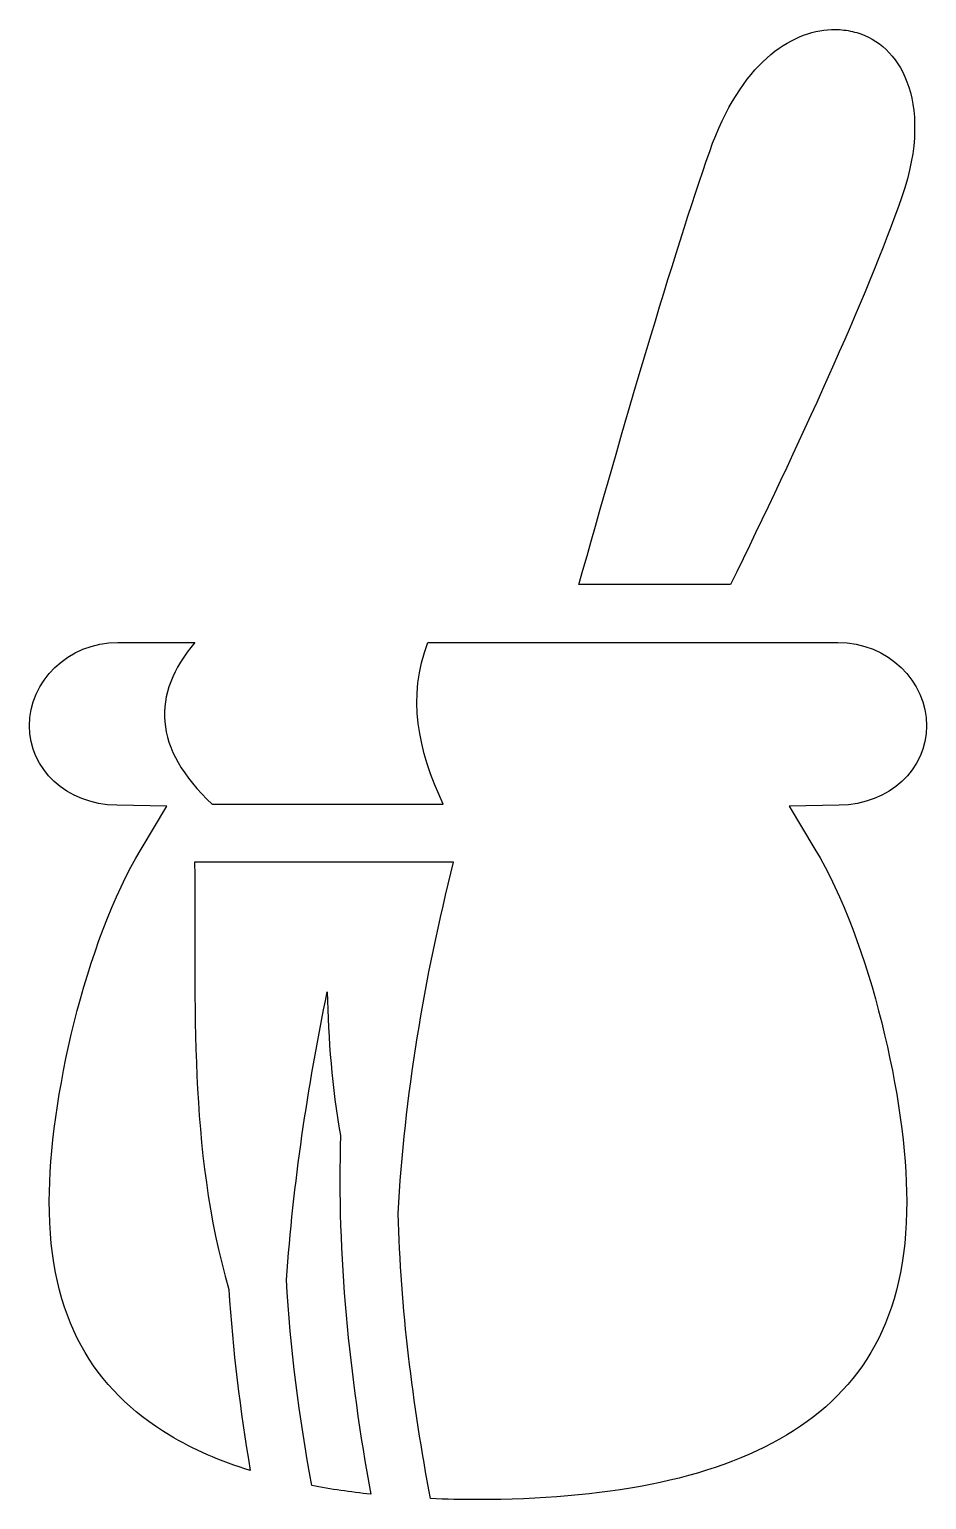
# Model space of a CAD drawing. Header units: centimetres. Extents: x -6.4 to 5.8, y -10 to 10.
import ezdxf

# ---------------------------------------------------------------- set-up
doc = ezdxf.new("R2010")
doc.units = ezdxf.units.CM
doc.header["$MEASUREMENT"] = 0
doc.layers.add('Layer 1', color=7, linetype='Continuous')

msp = doc.modelspace()

# ---------------------------------------------------------------- linework, layer by layer
at = {"layer": 'Layer 1'}
for points, knots in [([(4.55414, 10.04386), (4.53592, 10.04411), (4.51733, 10.04327), (4.49877, 10.04259), (4.49877, 10.04259), (3.94224, 10.02096), (3.26384, 9.58254), (2.84106, 8.38353), (2.84106, 8.38353), (2.35006, 6.99085), (1.64488, 4.56404), (1.06073, 2.48263), (1.06073, 2.48263), (1.06073, 2.48263), (3.1257, 2.48264), (3.1257, 2.48264), (3.1257, 2.48264), (4.03062, 4.34031), (4.98725, 6.40903), (5.45675, 7.76291), (5.45675, 7.76291), (5.69036, 8.43616), (5.66632, 8.96343), (5.52666, 9.32966), (5.52666, 9.32966), (5.38692, 9.69593), (5.13855, 9.91242), (4.8427, 10.00038), (4.8427, 10.00038), (4.76878, 10.02239), (4.69026, 10.03631), (4.60816, 10.04128), (4.60816, 10.04128), (4.59024, 10.04233), (4.5724, 10.04364), (4.55418, 10.04381), (4.55418, 10.04381), (4.55418, 10.04381), (4.55414, 10.04386), (4.55414, 10.04386)], [0, 0, 0, 0, 0.09090909, 0.09090909, 0.09090909, 0.09090909, 0.18181818, 0.18181818, 0.18181818, 0.18181818, 0.27272727, 0.27272727, 0.27272727, 0.27272727, 0.36363636, 0.36363636, 0.36363636, 0.36363636, 0.45454545, 0.45454545, 0.45454545, 0.45454545, 0.54545455, 0.54545455, 0.54545455, 0.54545455, 0.63636364, 0.63636364, 0.63636364, 0.63636364, 0.72727273, 0.72727273, 0.72727273, 0.72727273, 0.81818182, 0.81818182, 0.81818182, 0.81818182, 1, 1, 1, 1]), ([(-5.21432, 1.6946), (-5.89997, 1.6946), (-6.42007, 1.15907), (-6.42007, 0.56134), (-6.42007, 0.56134), (-6.42007, -0.02796), (-5.91983, -0.51027), (-5.23144, -0.52183), (-5.23144, -0.52183), (-5.23144, -0.52183), (-4.54756, -0.53364), (-4.54756, -0.53364), (-4.54756, -0.53364), (-4.54756, -0.53364), (-4.90072, -1.12011), (-4.90072, -1.12011), (-4.90072, -1.12011), (-5.66059, -2.37954), (-6.1499, -4.5611), (-6.1499, -5.91537), (-6.1499, -5.91537), (-6.1499, -7.53099), (-5.54116, -8.47632), (-4.51463, -9.09905), (-4.51463, -9.09905), (-4.19061, -9.29564), (-3.82088, -9.45579), (-3.41295, -9.58272), (-3.41295, -9.58272), (-3.55181, -8.7634), (-3.6547, -7.94121), (-3.70416, -7.11589), (-3.70416, -7.11589), (-4.26752, -5.17625), (-4.14692, -3.23635), (-4.17197, -1.29671), (-4.17197, -1.29671), (-4.17197, -1.29671), (-0.64433, -1.29671), (-0.64433, -1.29671), (-0.64433, -1.29671), (-1.04628, -2.89121), (-1.31341, -4.48697), (-1.39943, -6.08151), (-1.39943, -6.08151), (-1.36696, -7.36995), (-1.20305, -8.6643), (-0.96063, -9.96484), (-0.96063, -9.96484), (-0.74874, -9.97378), (-0.53263, -9.97804), (-0.31365, -9.97804), (-0.31365, -9.97804), (1.36894, -9.97804), (2.86202, -9.72191), (3.88864, -9.09909), (3.88864, -9.09909), (4.91522, -8.47635), (5.52391, -7.53103), (5.52391, -5.91541), (5.52391, -5.91541), (5.52391, -4.56426), (5.03257, -2.37946), (4.27468, -1.1188), (4.27468, -1.1188), (4.27468, -1.1188), (3.92283, -0.53245), (3.92283, -0.53245), (3.92283, -0.53245), (3.92283, -0.53245), (4.60553, -0.52191), (4.60553, -0.52191), (4.60553, -0.52191), (5.29363, -0.51082), (5.79408, -0.02812), (5.79408, 0.5613), (5.79408, 0.5613), (5.79408, 1.15895), (5.27267, 1.69456), (4.58702, 1.69456), (4.58702, 1.69456), (4.58702, 1.69456), (-0.99618, 1.69456), (-0.99618, 1.69456), (-0.99618, 1.69456), (-1.27491, 0.96113), (-1.13491, 0.22627), (-0.78534, -0.50872), (-0.78534, -0.50872), (-0.78534, -0.50872), (-3.93216, -0.50871), (-3.93216, -0.50871), (-3.93216, -0.50871), (-4.74136, 0.25748), (-4.76498, 0.98353), (-4.16805, 1.69457), (-4.16805, 1.69457), (-4.16805, 1.69457), (-5.21432, 1.69456), (-5.21432, 1.69456), (-5.21432, 1.69456), (-5.21432, 1.69456), (-5.21432, 1.6946), (-5.21432, 1.6946)], [0, 0, 0, 0, 0.03703704, 0.03703704, 0.03703704, 0.03703704, 0.07407407, 0.07407407, 0.07407407, 0.07407407, 0.11111111, 0.11111111, 0.11111111, 0.11111111, 0.14814815, 0.14814815, 0.14814815, 0.14814815, 0.18518519, 0.18518519, 0.18518519, 0.18518519, 0.22222222, 0.22222222, 0.22222222, 0.22222222, 0.25925926, 0.25925926, 0.25925926, 0.25925926, 0.2962963, 0.2962963, 0.2962963, 0.2962963, 0.33333333, 0.33333333, 0.33333333, 0.33333333, 0.37037037, 0.37037037, 0.37037037, 0.37037037, 0.40740741, 0.40740741, 0.40740741, 0.40740741, 0.44444444, 0.44444444, 0.44444444, 0.44444444, 0.48148148, 0.48148148, 0.48148148, 0.48148148, 0.51851852, 0.51851852, 0.51851852, 0.51851852, 0.55555556, 0.55555556, 0.55555556, 0.55555556, 0.59259259, 0.59259259, 0.59259259, 0.59259259, 0.62962963, 0.62962963, 0.62962963, 0.62962963, 0.66666667, 0.66666667, 0.66666667, 0.66666667, 0.7037037, 0.7037037, 0.7037037, 0.7037037, 0.74074074, 0.74074074, 0.74074074, 0.74074074, 0.77777778, 0.77777778, 0.77777778, 0.77777778, 0.81481481, 0.81481481, 0.81481481, 0.81481481, 0.85185185, 0.85185185, 0.85185185, 0.85185185, 0.88888889, 0.88888889, 0.88888889, 0.88888889, 0.92592593, 0.92592593, 0.92592593, 0.92592593, 1, 1, 1, 1]), ([(-2.36537, -3.0611), (-2.63596, -4.36923), (-2.82627, -5.67733), (-2.92144, -6.98538), (-2.92144, -6.98538), (-2.86991, -7.91561), (-2.7453, -8.84937), (-2.5749, -9.78828), (-2.5749, -9.78828), (-2.31797, -9.83677), (-2.04974, -9.87481), (-1.77371, -9.90424), (-1.77371, -9.90424), (-2.0656, -8.28423), (-2.23747, -6.65511), (-2.18358, -5.01798), (-2.18358, -5.01798), (-2.30477, -4.36581), (-2.3493, -3.71318), (-2.36541, -3.06113), (-2.36541, -3.06113), (-2.36541, -3.06113), (-2.36537, -3.0611), (-2.36537, -3.0611)], [0, 0, 0, 0, 0.14285714, 0.14285714, 0.14285714, 0.14285714, 0.28571429, 0.28571429, 0.28571429, 0.28571429, 0.42857143, 0.42857143, 0.42857143, 0.42857143, 0.57142857, 0.57142857, 0.57142857, 0.57142857, 0.71428571, 0.71428571, 0.71428571, 0.71428571, 1, 1, 1, 1])]:
    msp.add_open_spline(points, degree=3, knots=knots, dxfattribs=at)

doc.saveas('drawing.dxf')
